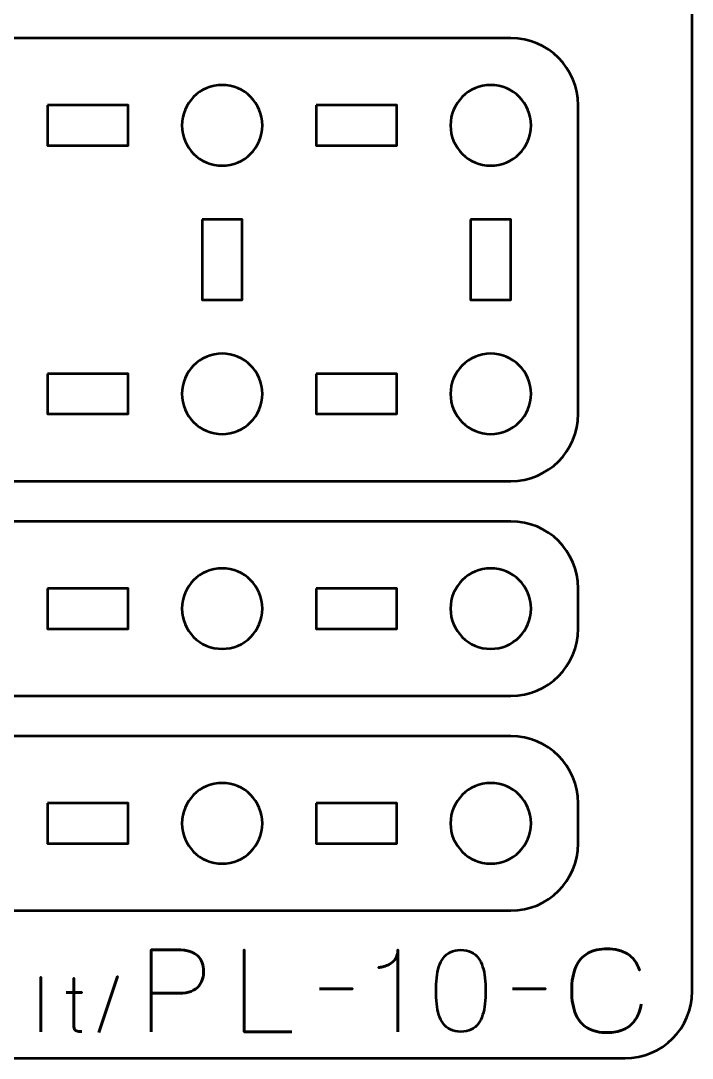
# Model space of a CAD drawing. Header units: centimetres. Extents: x -21 to 0, y -29.7 to 0.
# Drawn here: x -5 to 0, y -29.7 to -21.97 of the extents above; entities that cross this region are included whole.
import ezdxf

# ---------------------------------------------------------------- set-up
doc = ezdxf.new("R2010")
doc.units = ezdxf.units.CM
doc.header["$MEASUREMENT"] = 0
doc.layers.add('Layer 1', color=7, linetype='Continuous')

msp = doc.modelspace()

# ---------------------------------------------------------------- linework, layer by layer
at = {"layer": 'Layer 1', "color": 22, "lineweight": 53}
msp.add_open_spline([(-21.00003, -29.19996), (-21.00003, -29.19996), (-21.00003, -0.49992), (-21.00003, -0.49992), (-21.00003, -0.49992), (-21.00003, -0.22295), (-20.77694, 0.00004), (-20.49994, 0.00004), (-20.49994, 0.00004), (-20.49994, 0.00004), (-0.50008, 0.00004), (-0.50008, 0.00004), (-0.50008, 0.00004), (-0.22294, 0.00004), (0.00002, -0.22295), (0.00002, -0.49992), (0.00002, -0.49992), (0.00002, -0.49992), (0.00002, -29.19996), (0.00002, -29.19996), (0.00002, -29.19996), (0.00002, -29.47696), (-0.22294, -29.70005), (-0.50008, -29.70005), (-0.50008, -29.70005), (-0.50008, -29.70005), (-20.49994, -29.70005), (-20.49994, -29.70005), (-20.49994, -29.70005), (-20.77694, -29.70005), (-21.00003, -29.47696), (-21.00003, -29.19996)], degree=3, knots=[0, 0, 0, 0, 0.125, 0.125, 0.125, 0.125, 0.25, 0.25, 0.25, 0.25, 0.375, 0.375, 0.375, 0.375, 0.5, 0.5, 0.5, 0.5, 0.625, 0.625, 0.625, 0.625, 0.75, 0.75, 0.75, 0.75, 0.875, 0.875, 0.875, 0.875, 1, 1, 1, 1], dxfattribs=at)
at = {"layer": 'Layer 1', "color": 2, "lineweight": 53}
for points in [[(-19.64994, -22.10001), (-19.64994, -22.10001), (-1.35007, -22.10001), (-1.35007, -22.10001), (-1.35007, -22.10001), (-1.07307, -22.10001), (-0.84997, -22.32311), (-0.84997, -22.60011), (-0.84997, -22.60011), (-0.84997, -22.60011), (-0.84997, -24.90003), (-0.84997, -24.90003), (-0.84997, -24.90003), (-0.84997, -25.17704), (-1.07307, -25.39999), (-1.35007, -25.39999), (-1.35007, -25.39999), (-1.35007, -25.39999), (-19.64994, -25.39999), (-19.64994, -25.39999), (-19.64994, -25.39999), (-19.92694, -25.39999), (-20.15003, -25.17704), (-20.15003, -24.90003), (-20.15003, -24.90003), (-20.15003, -24.90003), (-20.15003, -22.60011), (-20.15003, -22.60011), (-20.15003, -22.60011), (-20.15003, -22.32311), (-19.92694, -22.10001), (-19.64994, -22.10001)], [(-19.64997, -25.70008), (-19.64997, -25.70008), (-1.35004, -25.70008), (-1.35004, -25.70008), (-1.35004, -25.70008), (-1.07304, -25.70008), (-0.84994, -25.92317), (-0.84994, -26.20017), (-0.84994, -26.20017), (-0.84994, -26.20017), (-0.84994, -26.50018), (-0.84994, -26.50018), (-0.84994, -26.50018), (-0.84994, -26.77714), (-1.07304, -27.0001), (-1.35004, -27.0001), (-1.35004, -27.0001), (-1.35004, -27.0001), (-19.64997, -27.0001), (-19.64997, -27.0001), (-19.64997, -27.0001), (-19.92697, -27.0001), (-20.15006, -26.77714), (-20.15006, -26.50018), (-20.15006, -26.50018), (-20.15006, -26.50018), (-20.15006, -26.20017), (-20.15006, -26.20017), (-20.15006, -26.20017), (-20.15006, -25.92317), (-19.92697, -25.70008), (-19.64997, -25.70008)], [(-19.64997, -27.30008), (-19.64997, -27.30008), (-1.35004, -27.30008), (-1.35004, -27.30008), (-1.35004, -27.30008), (-1.07304, -27.30008), (-0.84994, -27.52317), (-0.84994, -27.80017), (-0.84994, -27.80017), (-0.84994, -27.80017), (-0.84994, -28.10018), (-0.84994, -28.10018), (-0.84994, -28.10018), (-0.84994, -28.37714), (-1.07304, -28.6001), (-1.35004, -28.6001), (-1.35004, -28.6001), (-1.35004, -28.6001), (-19.64997, -28.6001), (-19.64997, -28.6001), (-19.64997, -28.6001), (-19.92697, -28.6001), (-20.15006, -28.37714), (-20.15006, -28.10018), (-20.15006, -28.10018), (-20.15006, -28.10018), (-20.15006, -27.80017), (-20.15006, -27.80017), (-20.15006, -27.80017), (-20.15006, -27.52317), (-19.92697, -27.30008), (-19.64997, -27.30008)]]:
    msp.add_open_spline(points, degree=3, knots=[0, 0, 0, 0, 0.125, 0.125, 0.125, 0.125, 0.25, 0.25, 0.25, 0.25, 0.375, 0.375, 0.375, 0.375, 0.5, 0.5, 0.5, 0.5, 0.625, 0.625, 0.625, 0.625, 0.75, 0.75, 0.75, 0.75, 0.875, 0.875, 0.875, 0.875, 1, 1, 1, 1], dxfattribs=at)
at = {"layer": 'Layer 1', "lineweight": 53}
for points in [[(-3.20006, -22.75004), (-3.20006, -22.91581), (-3.3343, -23.05004), (-3.50007, -23.05004), (-3.50007, -23.05004), (-3.66573, -23.05004), (-3.80007, -22.91581), (-3.80007, -22.75004), (-3.80007, -22.75004), (-3.80007, -22.58438), (-3.66573, -22.45004), (-3.50007, -22.45004), (-3.50007, -22.45004), (-3.3343, -22.45004), (-3.20006, -22.58438), (-3.20006, -22.75004)], [(-1.2, -22.75004), (-1.2, -22.91581), (-1.33437, -23.05004), (-1.5, -23.05004), (-1.5, -23.05004), (-1.66577, -23.05004), (-1.8, -22.91581), (-1.8, -22.75004), (-1.8, -22.75004), (-1.8, -22.58438), (-1.66577, -22.45004), (-1.5, -22.45004), (-1.5, -22.45004), (-1.33437, -22.45004), (-1.2, -22.58438), (-1.2, -22.75004)], [(-4.79998, -22.60011), (-4.79998, -22.60011), (-4.19998, -22.60011), (-4.19998, -22.60011), (-4.19998, -22.60011), (-4.19998, -22.60011), (-4.19998, -22.90011), (-4.19998, -22.90011), (-4.19998, -22.90011), (-4.19998, -22.90011), (-4.79998, -22.90011), (-4.79998, -22.90011), (-4.79998, -22.90011), (-4.79998, -22.90011), (-4.79998, -22.60011), (-4.79998, -22.60011)], [(-2.80005, -22.60011), (-2.80005, -22.60011), (-2.20004, -22.60011), (-2.20004, -22.60011), (-2.20004, -22.60011), (-2.20004, -22.60011), (-2.20004, -22.90011), (-2.20004, -22.90011), (-2.20004, -22.90011), (-2.20004, -22.90011), (-2.80005, -22.90011), (-2.80005, -22.90011), (-2.80005, -22.90011), (-2.80005, -22.90011), (-2.80005, -22.60011), (-2.80005, -22.60011)], [(-3.65, -23.45006), (-3.65, -23.45006), (-3.34999, -23.45006), (-3.34999, -23.45006), (-3.34999, -23.45006), (-3.34999, -23.45006), (-3.34999, -24.05005), (-3.34999, -24.05005), (-3.34999, -24.05005), (-3.34999, -24.05005), (-3.65, -24.05005), (-3.65, -24.05005), (-3.65, -24.05005), (-3.65, -24.05005), (-3.65, -23.45006), (-3.65, -23.45006)], [(-1.65007, -23.45006), (-1.65007, -23.45006), (-1.35007, -23.45006), (-1.35007, -23.45006), (-1.35007, -23.45006), (-1.35007, -23.45006), (-1.35007, -24.05005), (-1.35007, -24.05005), (-1.35007, -24.05005), (-1.35007, -24.05005), (-1.65007, -24.05005), (-1.65007, -24.05005), (-1.65007, -24.05005), (-1.65007, -24.05005), (-1.65007, -23.45006), (-1.65007, -23.45006)], [(-3.20006, -24.7501), (-3.20006, -24.91573), (-3.3343, -25.05011), (-3.50007, -25.05011), (-3.50007, -25.05011), (-3.66573, -25.05011), (-3.80007, -24.91573), (-3.80007, -24.7501), (-3.80007, -24.7501), (-3.80007, -24.58433), (-3.66573, -24.4501), (-3.50007, -24.4501), (-3.50007, -24.4501), (-3.3343, -24.4501), (-3.20006, -24.58433), (-3.20006, -24.7501)], [(-1.2, -24.7501), (-1.2, -24.91573), (-1.33437, -25.05011), (-1.5, -25.05011), (-1.5, -25.05011), (-1.66577, -25.05011), (-1.8, -24.91573), (-1.8, -24.7501), (-1.8, -24.7501), (-1.8, -24.58433), (-1.66577, -24.4501), (-1.5, -24.4501), (-1.5, -24.4501), (-1.33437, -24.4501), (-1.2, -24.58433), (-1.2, -24.7501)], [(-4.79998, -24.60003), (-4.79998, -24.60003), (-4.19998, -24.60003), (-4.19998, -24.60003), (-4.19998, -24.60003), (-4.19998, -24.60003), (-4.19998, -24.90003), (-4.19998, -24.90003), (-4.19998, -24.90003), (-4.19998, -24.90003), (-4.79998, -24.90003), (-4.79998, -24.90003), (-4.79998, -24.90003), (-4.79998, -24.90003), (-4.79998, -24.60003), (-4.79998, -24.60003)], [(-2.80005, -24.60003), (-2.80005, -24.60003), (-2.20004, -24.60003), (-2.20004, -24.60003), (-2.20004, -24.60003), (-2.20004, -24.60003), (-2.20004, -24.90003), (-2.20004, -24.90003), (-2.20004, -24.90003), (-2.20004, -24.90003), (-2.80005, -24.90003), (-2.80005, -24.90003), (-2.80005, -24.90003), (-2.80005, -24.90003), (-2.80005, -24.60003), (-2.80005, -24.60003)], [(-3.20004, -26.3501), (-3.20004, -26.51588), (-3.33428, -26.65011), (-3.50005, -26.65011), (-3.50005, -26.65011), (-3.66571, -26.65011), (-3.80005, -26.51588), (-3.80005, -26.3501), (-3.80005, -26.3501), (-3.80005, -26.18444), (-3.66571, -26.0501), (-3.50005, -26.0501), (-3.50005, -26.0501), (-3.33428, -26.0501), (-3.20004, -26.18444), (-3.20004, -26.3501)], [(-1.19997, -26.3501), (-1.19997, -26.51588), (-1.33434, -26.65011), (-1.49997, -26.65011), (-1.49997, -26.65011), (-1.66574, -26.65011), (-1.79997, -26.51588), (-1.79997, -26.3501), (-1.79997, -26.3501), (-1.79997, -26.18444), (-1.66574, -26.0501), (-1.49997, -26.0501), (-1.49997, -26.0501), (-1.33434, -26.0501), (-1.19997, -26.18444), (-1.19997, -26.3501)], [(-4.79996, -26.20017), (-4.79996, -26.20017), (-4.19996, -26.20017), (-4.19996, -26.20017), (-4.19996, -26.20017), (-4.19996, -26.20017), (-4.19996, -26.50018), (-4.19996, -26.50018), (-4.19996, -26.50018), (-4.19996, -26.50018), (-4.79996, -26.50018), (-4.79996, -26.50018), (-4.79996, -26.50018), (-4.79996, -26.50018), (-4.79996, -26.20017), (-4.79996, -26.20017)], [(-2.80003, -26.20017), (-2.80003, -26.20017), (-2.20002, -26.20017), (-2.20002, -26.20017), (-2.20002, -26.20017), (-2.20002, -26.20017), (-2.20002, -26.50018), (-2.20002, -26.50018), (-2.20002, -26.50018), (-2.20002, -26.50018), (-2.80003, -26.50018), (-2.80003, -26.50018), (-2.80003, -26.50018), (-2.80003, -26.50018), (-2.80003, -26.20017), (-2.80003, -26.20017)], [(-3.20004, -27.9501), (-3.20004, -28.11588), (-3.33428, -28.25011), (-3.50005, -28.25011), (-3.50005, -28.25011), (-3.66571, -28.25011), (-3.80005, -28.11588), (-3.80005, -27.9501), (-3.80005, -27.9501), (-3.80005, -27.78444), (-3.66571, -27.6501), (-3.50005, -27.6501), (-3.50005, -27.6501), (-3.33428, -27.6501), (-3.20004, -27.78444), (-3.20004, -27.9501)], [(-1.19997, -27.9501), (-1.19997, -28.11588), (-1.33434, -28.25011), (-1.49997, -28.25011), (-1.49997, -28.25011), (-1.66574, -28.25011), (-1.79997, -28.11588), (-1.79997, -27.9501), (-1.79997, -27.9501), (-1.79997, -27.78444), (-1.66574, -27.6501), (-1.49997, -27.6501), (-1.49997, -27.6501), (-1.33434, -27.6501), (-1.19997, -27.78444), (-1.19997, -27.9501)], [(-4.79996, -27.80017), (-4.79996, -27.80017), (-4.19996, -27.80017), (-4.19996, -27.80017), (-4.19996, -27.80017), (-4.19996, -27.80017), (-4.19996, -28.10018), (-4.19996, -28.10018), (-4.19996, -28.10018), (-4.19996, -28.10018), (-4.79996, -28.10018), (-4.79996, -28.10018), (-4.79996, -28.10018), (-4.79996, -28.10018), (-4.79996, -27.80017), (-4.79996, -27.80017)], [(-2.80003, -27.80017), (-2.80003, -27.80017), (-2.20002, -27.80017), (-2.20002, -27.80017), (-2.20002, -27.80017), (-2.20002, -27.80017), (-2.20002, -28.10018), (-2.20002, -28.10018), (-2.20002, -28.10018), (-2.20002, -28.10018), (-2.80003, -28.10018), (-2.80003, -28.10018), (-2.80003, -28.10018), (-2.80003, -28.10018), (-2.80003, -27.80017), (-2.80003, -27.80017)]]:
    msp.add_open_spline(points, degree=3, knots=[0, 0, 0, 0, 0.25, 0.25, 0.25, 0.25, 0.5, 0.5, 0.5, 0.5, 0.75, 0.75, 0.75, 0.75, 1, 1, 1, 1], dxfattribs=at)
at = {"layer": 'Layer 1', "color": 30, "lineweight": 53}
for points, knots in [([(-4.02934, -29.50247), (-4.02934, -29.50247), (-4.02934, -28.89202), (-4.02934, -28.89202), (-4.02934, -28.89202), (-4.02934, -28.89202), (-3.83461, -28.89202), (-3.83461, -28.89202), (-3.83461, -28.89202), (-3.79566, -28.89216), (-3.76363, -28.89654), (-3.73837, -28.905), (-3.73837, -28.905), (-3.71325, -28.91333), (-3.69349, -28.9249), (-3.67924, -28.93958), (-3.67924, -28.93958), (-3.66499, -28.95411), (-3.65483, -28.97076), (-3.64862, -28.98953), (-3.64862, -28.98953), (-3.64255, -29.0083), (-3.63902, -29.02791), (-3.63818, -29.04865), (-3.63818, -29.04865), (-3.63719, -29.0694), (-3.63959, -29.08972), (-3.64523, -29.10947), (-3.64523, -29.10947), (-3.65102, -29.12923), (-3.66076, -29.14715), (-3.67473, -29.16324), (-3.67473, -29.16324), (-3.68855, -29.17932), (-3.70732, -29.19217), (-3.73089, -29.20162), (-3.73089, -29.20162), (-3.75445, -29.21122), (-3.78366, -29.21601), (-3.81852, -29.2163), (-3.81852, -29.2163), (-3.81852, -29.2163), (-4.02934, -29.2163), (-4.02934, -29.2163), (-4.02934, -29.2163), (-4.02934, -29.2163), (-3.81852, -29.2163), (-3.81852, -29.2163), (-3.81852, -29.2163), (-3.78437, -29.21601), (-3.75544, -29.21122), (-3.73202, -29.20162), (-3.73202, -29.20162), (-3.70845, -29.19217), (-3.68968, -29.17932), (-3.67557, -29.16324), (-3.67557, -29.16324), (-3.6616, -29.14715), (-3.65158, -29.12923), (-3.64566, -29.10947), (-3.64566, -29.10947), (-3.63973, -29.08972), (-3.63719, -29.0694), (-3.63818, -29.04865), (-3.63818, -29.04865), (-3.63902, -29.02791), (-3.64255, -29.0083), (-3.6489, -28.98953), (-3.6489, -28.98953), (-3.65511, -28.97076), (-3.66555, -28.95411), (-3.67981, -28.93958), (-3.67981, -28.93958), (-3.6942, -28.9249), (-3.71395, -28.91333), (-3.73907, -28.905), (-3.73907, -28.905), (-3.76433, -28.89654), (-3.79608, -28.89216), (-3.83461, -28.89202), (-3.83461, -28.89202), (-3.83461, -28.89202), (-4.02934, -28.89202), (-4.02934, -28.89202), (-4.02934, -28.89202), (-4.02934, -28.89202), (-4.02934, -29.50247), (-4.02934, -29.50247)], [0, 0, 0, 0, 0.0454545, 0.0454545, 0.0454545, 0.0454545, 0.0909091, 0.0909091, 0.0909091, 0.0909091, 0.1363636, 0.1363636, 0.1363636, 0.1363636, 0.1818182, 0.1818182, 0.1818182, 0.1818182, 0.2272727, 0.2272727, 0.2272727, 0.2272727, 0.2727273, 0.2727273, 0.2727273, 0.2727273, 0.3181818, 0.3181818, 0.3181818, 0.3181818, 0.3636364, 0.3636364, 0.3636364, 0.3636364, 0.4090909, 0.4090909, 0.4090909, 0.4090909, 0.4545455, 0.4545455, 0.4545455, 0.4545455, 0.5, 0.5, 0.5, 0.5, 0.5454545, 0.5454545, 0.5454545, 0.5454545, 0.5909091, 0.5909091, 0.5909091, 0.5909091, 0.6363636, 0.6363636, 0.6363636, 0.6363636, 0.6818182, 0.6818182, 0.6818182, 0.6818182, 0.7272727, 0.7272727, 0.7272727, 0.7272727, 0.7727273, 0.7727273, 0.7727273, 0.7727273, 0.8181818, 0.8181818, 0.8181818, 0.8181818, 0.8636364, 0.8636364, 0.8636364, 0.8636364, 0.9090909, 0.9090909, 0.9090909, 0.9090909, 0.9545455, 0.9545455, 0.9545455, 0.9545455, 1, 1, 1, 1]), ([(-2.98031, -29.50247), (-2.98031, -29.50247), (-3.33676, -29.50247), (-3.33676, -29.50247), (-3.33676, -29.50247), (-3.33676, -29.50247), (-3.33676, -28.89202), (-3.33676, -28.89202), (-3.33676, -28.89202), (-3.33676, -28.89202), (-3.33676, -29.50247), (-3.33676, -29.50247), (-3.33676, -29.50247), (-3.33676, -29.50247), (-2.98031, -29.50247), (-2.98031, -29.50247)], [0, 0, 0, 0, 0.25, 0.25, 0.25, 0.25, 0.5, 0.5, 0.5, 0.5, 0.75, 0.75, 0.75, 0.75, 1, 1, 1, 1]), ([(-2.19206, -29.50247), (-2.19206, -29.50247), (-2.19206, -28.89202), (-2.19206, -28.89202), (-2.19206, -28.89202), (-2.1922, -28.91276), (-2.19587, -28.93054), (-2.20292, -28.94536), (-2.20292, -28.94536), (-2.20984, -28.96032), (-2.21901, -28.9726), (-2.2303, -28.98247), (-2.2303, -28.98247), (-2.24159, -28.99235), (-2.25372, -29.00025), (-2.2667, -29.00618), (-2.2667, -29.00618), (-2.27969, -29.01197), (-2.29225, -29.01634), (-2.30438, -29.01902), (-2.30438, -29.01902), (-2.31666, -29.02184), (-2.3271, -29.02354), (-2.33599, -29.0241), (-2.33599, -29.0241), (-2.3271, -29.02354), (-2.31666, -29.02184), (-2.30438, -29.01902), (-2.30438, -29.01902), (-2.29225, -29.01634), (-2.27969, -29.01197), (-2.2667, -29.00618), (-2.2667, -29.00618), (-2.25372, -29.00025), (-2.24159, -28.99235), (-2.2303, -28.98247), (-2.2303, -28.98247), (-2.21901, -28.9726), (-2.20984, -28.96032), (-2.20292, -28.94536), (-2.20292, -28.94536), (-2.19587, -28.93054), (-2.1922, -28.91276), (-2.19206, -28.89202), (-2.19206, -28.89202), (-2.19206, -28.89202), (-2.19206, -29.50247), (-2.19206, -29.50247)], [0, 0, 0, 0, 0.0833333, 0.0833333, 0.0833333, 0.0833333, 0.1666667, 0.1666667, 0.1666667, 0.1666667, 0.25, 0.25, 0.25, 0.25, 0.3333333, 0.3333333, 0.3333333, 0.3333333, 0.4166667, 0.4166667, 0.4166667, 0.4166667, 0.5, 0.5, 0.5, 0.5, 0.5833333, 0.5833333, 0.5833333, 0.5833333, 0.6666667, 0.6666667, 0.6666667, 0.6666667, 0.75, 0.75, 0.75, 0.75, 0.8333333, 0.8333333, 0.8333333, 0.8333333, 0.9166667, 0.9166667, 0.9166667, 0.9166667, 1, 1, 1, 1]), ([(-1.723, -29.50247), (-1.69336, -29.50233), (-1.66782, -29.49711), (-1.64651, -29.48695), (-1.64651, -29.48695), (-1.62535, -29.47679), (-1.60771, -29.46225), (-1.5936, -29.44377), (-1.5936, -29.44377), (-1.57963, -29.42514), (-1.56862, -29.40313), (-1.56043, -29.37773), (-1.56043, -29.37773), (-1.55239, -29.35233), (-1.54661, -29.32453), (-1.54336, -29.29405), (-1.54336, -29.29405), (-1.53997, -29.26357), (-1.53828, -29.23154), (-1.53842, -29.19767), (-1.53842, -29.19767), (-1.53828, -29.16394), (-1.53997, -29.13191), (-1.54336, -29.10157), (-1.54336, -29.10157), (-1.54661, -29.07123), (-1.55239, -29.04329), (-1.56043, -29.01789), (-1.56043, -29.01789), (-1.56862, -28.99263), (-1.57963, -28.97062), (-1.5936, -28.95185), (-1.5936, -28.95185), (-1.60771, -28.93323), (-1.62535, -28.91869), (-1.64651, -28.90853), (-1.64651, -28.90853), (-1.66782, -28.89823), (-1.69336, -28.89301), (-1.723, -28.89287), (-1.723, -28.89287), (-1.75263, -28.89301), (-1.77817, -28.89823), (-1.79948, -28.90853), (-1.79948, -28.90853), (-1.82064, -28.91869), (-1.83828, -28.93323), (-1.85239, -28.95185), (-1.85239, -28.95185), (-1.86637, -28.97062), (-1.87737, -28.99263), (-1.88556, -29.01789), (-1.88556, -29.01789), (-1.8936, -29.04329), (-1.89939, -29.07123), (-1.90263, -29.10157), (-1.90263, -29.10157), (-1.90602, -29.13191), (-1.90771, -29.16394), (-1.90757, -29.19767), (-1.90757, -29.19767), (-1.90771, -29.23154), (-1.90602, -29.26357), (-1.90263, -29.29405), (-1.90263, -29.29405), (-1.89939, -29.32453), (-1.8936, -29.35233), (-1.88556, -29.37773), (-1.88556, -29.37773), (-1.87737, -29.40313), (-1.86637, -29.42514), (-1.85239, -29.44377), (-1.85239, -29.44377), (-1.83828, -29.46225), (-1.82064, -29.47679), (-1.79948, -29.48695), (-1.79948, -29.48695), (-1.77817, -29.49711), (-1.75263, -29.50233), (-1.723, -29.50247)], [0, 0, 0, 0, 0.05, 0.05, 0.05, 0.05, 0.1, 0.1, 0.1, 0.1, 0.15, 0.15, 0.15, 0.15, 0.2, 0.2, 0.2, 0.2, 0.25, 0.25, 0.25, 0.25, 0.3, 0.3, 0.3, 0.3, 0.35, 0.35, 0.35, 0.35, 0.4, 0.4, 0.4, 0.4, 0.45, 0.45, 0.45, 0.45, 0.5, 0.5, 0.5, 0.5, 0.55, 0.55, 0.55, 0.55, 0.6, 0.6, 0.6, 0.6, 0.65, 0.65, 0.65, 0.65, 0.7, 0.7, 0.7, 0.7, 0.75, 0.75, 0.75, 0.75, 0.8, 0.8, 0.8, 0.8, 0.85, 0.85, 0.85, 0.85, 0.9, 0.9, 0.9, 0.9, 0.95, 0.95, 0.95, 0.95, 1, 1, 1, 1]), ([(-1.723, -29.50247), (-1.69336, -29.50233), (-1.66782, -29.49711), (-1.64651, -29.48695), (-1.64651, -29.48695), (-1.62535, -29.47679), (-1.60771, -29.46225), (-1.5936, -29.44377), (-1.5936, -29.44377), (-1.57963, -29.42514), (-1.56862, -29.40313), (-1.56043, -29.37773), (-1.56043, -29.37773), (-1.55239, -29.35233), (-1.54661, -29.32453), (-1.54336, -29.29405), (-1.54336, -29.29405), (-1.53997, -29.26357), (-1.53828, -29.23154), (-1.53842, -29.19767), (-1.53842, -29.19767), (-1.53828, -29.16394), (-1.53997, -29.13191), (-1.54336, -29.10157), (-1.54336, -29.10157), (-1.54661, -29.07123), (-1.55239, -29.04329), (-1.56043, -29.01789), (-1.56043, -29.01789), (-1.56862, -28.99263), (-1.57963, -28.97062), (-1.5936, -28.95185), (-1.5936, -28.95185), (-1.60771, -28.93323), (-1.62535, -28.91869), (-1.64651, -28.90853), (-1.64651, -28.90853), (-1.66782, -28.89823), (-1.69336, -28.89301), (-1.723, -28.89287), (-1.723, -28.89287), (-1.75263, -28.89301), (-1.77817, -28.89823), (-1.79948, -28.90853), (-1.79948, -28.90853), (-1.82064, -28.91869), (-1.83828, -28.93323), (-1.85239, -28.95185), (-1.85239, -28.95185), (-1.86637, -28.97062), (-1.87737, -28.99263), (-1.88556, -29.01789), (-1.88556, -29.01789), (-1.8936, -29.04329), (-1.89939, -29.07123), (-1.90263, -29.10157), (-1.90263, -29.10157), (-1.90602, -29.13191), (-1.90771, -29.16394), (-1.90757, -29.19767), (-1.90757, -29.19767), (-1.90771, -29.23154), (-1.90602, -29.26357), (-1.90263, -29.29405), (-1.90263, -29.29405), (-1.89939, -29.32453), (-1.8936, -29.35233), (-1.88556, -29.37773), (-1.88556, -29.37773), (-1.87737, -29.40313), (-1.86637, -29.42514), (-1.85239, -29.44377), (-1.85239, -29.44377), (-1.83828, -29.46225), (-1.82064, -29.47679), (-1.79948, -29.48695), (-1.79948, -29.48695), (-1.77817, -29.49711), (-1.75263, -29.50233), (-1.723, -29.50247)], [0, 0, 0, 0, 0.05, 0.05, 0.05, 0.05, 0.1, 0.1, 0.1, 0.1, 0.15, 0.15, 0.15, 0.15, 0.2, 0.2, 0.2, 0.2, 0.25, 0.25, 0.25, 0.25, 0.3, 0.3, 0.3, 0.3, 0.35, 0.35, 0.35, 0.35, 0.4, 0.4, 0.4, 0.4, 0.45, 0.45, 0.45, 0.45, 0.5, 0.5, 0.5, 0.5, 0.55, 0.55, 0.55, 0.55, 0.6, 0.6, 0.6, 0.6, 0.65, 0.65, 0.65, 0.65, 0.7, 0.7, 0.7, 0.7, 0.75, 0.75, 0.75, 0.75, 0.8, 0.8, 0.8, 0.8, 0.85, 0.85, 0.85, 0.85, 0.9, 0.9, 0.9, 0.9, 0.95, 0.95, 0.95, 0.95, 1, 1, 1, 1]), ([(-0.37933, -29.29758), (-0.38836, -29.34598), (-0.40416, -29.38591), (-0.42632, -29.41724), (-0.42632, -29.41724), (-0.44861, -29.44842), (-0.47712, -29.47157), (-0.51183, -29.48667), (-0.51183, -29.48667), (-0.5464, -29.50176), (-0.58704, -29.50938), (-0.63333, -29.50924), (-0.63333, -29.50924), (-0.68963, -29.50938), (-0.73747, -29.49852), (-0.7767, -29.47636), (-0.7767, -29.47636), (-0.81593, -29.45435), (-0.84584, -29.42034), (-0.86645, -29.3742), (-0.86645, -29.3742), (-0.88705, -29.32806), (-0.89735, -29.26893), (-0.89749, -29.19682), (-0.89749, -29.19682), (-0.89735, -29.125), (-0.88705, -29.06601), (-0.86645, -29.01987), (-0.86645, -29.01987), (-0.84584, -28.97372), (-0.81593, -28.93958), (-0.7767, -28.91742), (-0.7767, -28.91742), (-0.73747, -28.89527), (-0.68963, -28.88426), (-0.63333, -28.8844), (-0.63333, -28.8844), (-0.57307, -28.88426), (-0.52256, -28.8971), (-0.48192, -28.92292), (-0.48192, -28.92292), (-0.44142, -28.94875), (-0.41164, -28.98868), (-0.39287, -29.04273), (-0.39287, -29.04273), (-0.41164, -28.98868), (-0.44142, -28.94875), (-0.48192, -28.92292), (-0.48192, -28.92292), (-0.52256, -28.8971), (-0.57307, -28.88426), (-0.63333, -28.8844), (-0.63333, -28.8844), (-0.68963, -28.88426), (-0.73747, -28.89527), (-0.7767, -28.91742), (-0.7767, -28.91742), (-0.81593, -28.93958), (-0.84584, -28.97372), (-0.86645, -29.01987), (-0.86645, -29.01987), (-0.88705, -29.06601), (-0.89735, -29.125), (-0.89749, -29.19682), (-0.89749, -29.19682), (-0.89735, -29.26893), (-0.88705, -29.32806), (-0.86645, -29.3742), (-0.86645, -29.3742), (-0.84584, -29.42034), (-0.81593, -29.45435), (-0.7767, -29.47636), (-0.7767, -29.47636), (-0.73747, -29.49852), (-0.68963, -29.50938), (-0.63333, -29.50924), (-0.63333, -29.50924), (-0.58704, -29.50938), (-0.5464, -29.50176), (-0.51183, -29.48667), (-0.51183, -29.48667), (-0.47712, -29.47157), (-0.44861, -29.44842), (-0.42632, -29.41724), (-0.42632, -29.41724), (-0.40416, -29.38591), (-0.38836, -29.34598), (-0.37933, -29.29758)], [0, 0, 0, 0, 0.0454545, 0.0454545, 0.0454545, 0.0454545, 0.0909091, 0.0909091, 0.0909091, 0.0909091, 0.1363636, 0.1363636, 0.1363636, 0.1363636, 0.1818182, 0.1818182, 0.1818182, 0.1818182, 0.2272727, 0.2272727, 0.2272727, 0.2272727, 0.2727273, 0.2727273, 0.2727273, 0.2727273, 0.3181818, 0.3181818, 0.3181818, 0.3181818, 0.3636364, 0.3636364, 0.3636364, 0.3636364, 0.4090909, 0.4090909, 0.4090909, 0.4090909, 0.4545455, 0.4545455, 0.4545455, 0.4545455, 0.5, 0.5, 0.5, 0.5, 0.5454545, 0.5454545, 0.5454545, 0.5454545, 0.5909091, 0.5909091, 0.5909091, 0.5909091, 0.6363636, 0.6363636, 0.6363636, 0.6363636, 0.6818182, 0.6818182, 0.6818182, 0.6818182, 0.7272727, 0.7272727, 0.7272727, 0.7272727, 0.7727273, 0.7727273, 0.7727273, 0.7727273, 0.8181818, 0.8181818, 0.8181818, 0.8181818, 0.8636364, 0.8636364, 0.8636364, 0.8636364, 0.9090909, 0.9090909, 0.9090909, 0.9090909, 0.9545455, 0.9545455, 0.9545455, 0.9545455, 1, 1, 1, 1]), ([(-4.85061, -29.50247), (-4.85061, -29.50247), (-4.85061, -29.09551), (-4.85061, -29.09551), (-4.85061, -29.09551), (-4.85061, -29.09551), (-4.85061, -29.50247), (-4.85061, -29.50247)], [0, 0, 0, 0, 0.5, 0.5, 0.5, 0.5, 1, 1, 1, 1]), ([(-4.54581, -29.49965), (-4.55277, -29.50021), (-4.55973, -29.5004), (-4.56651, -29.50021), (-4.56651, -29.50021), (-4.57328, -29.50002), (-4.5794, -29.49899), (-4.58495, -29.49692), (-4.58495, -29.49692), (-4.5905, -29.49494), (-4.59492, -29.49137), (-4.5983, -29.48629), (-4.5983, -29.48629), (-4.6016, -29.48121), (-4.60329, -29.47397), (-4.60338, -29.46465), (-4.60338, -29.46465), (-4.60338, -29.46023), (-4.60338, -29.45271), (-4.60338, -29.44217), (-4.60338, -29.44217), (-4.60338, -29.43154), (-4.60338, -29.41874), (-4.60338, -29.4036), (-4.60338, -29.4036), (-4.60338, -29.38845), (-4.60338, -29.3719), (-4.60338, -29.35393), (-4.60338, -29.35393), (-4.60338, -29.33596), (-4.60338, -29.31743), (-4.60338, -29.29824), (-4.60338, -29.29824), (-4.60338, -29.27905), (-4.60338, -29.26014), (-4.60338, -29.24142), (-4.60338, -29.24142), (-4.60338, -29.2227), (-4.60338, -29.2051), (-4.60338, -29.18855), (-4.60338, -29.18855), (-4.60338, -29.17199), (-4.60338, -29.15731), (-4.60338, -29.14462), (-4.60338, -29.14462), (-4.60338, -29.13182), (-4.60338, -29.12185), (-4.60338, -29.11451), (-4.60338, -29.11451), (-4.60338, -29.10727), (-4.60338, -29.1035), (-4.60338, -29.10341), (-4.60338, -29.10341), (-4.60338, -29.1035), (-4.60338, -29.10727), (-4.60338, -29.11451), (-4.60338, -29.11451), (-4.60338, -29.12185), (-4.60338, -29.13182), (-4.60338, -29.14462), (-4.60338, -29.14462), (-4.60338, -29.15731), (-4.60338, -29.17199), (-4.60338, -29.18855), (-4.60338, -29.18855), (-4.60338, -29.2051), (-4.60338, -29.2227), (-4.60338, -29.24142), (-4.60338, -29.24142), (-4.60338, -29.26014), (-4.60338, -29.27905), (-4.60338, -29.29824), (-4.60338, -29.29824), (-4.60338, -29.31743), (-4.60338, -29.33596), (-4.60338, -29.35393), (-4.60338, -29.35393), (-4.60338, -29.3719), (-4.60338, -29.38845), (-4.60338, -29.4036), (-4.60338, -29.4036), (-4.60338, -29.41874), (-4.60338, -29.43154), (-4.60338, -29.44217), (-4.60338, -29.44217), (-4.60338, -29.45271), (-4.60338, -29.46023), (-4.60338, -29.46465), (-4.60338, -29.46465), (-4.60329, -29.47397), (-4.6016, -29.48121), (-4.5983, -29.48629), (-4.5983, -29.48629), (-4.59492, -29.49137), (-4.5905, -29.49494), (-4.58495, -29.49692), (-4.58495, -29.49692), (-4.5794, -29.49899), (-4.57328, -29.50002), (-4.56651, -29.50021), (-4.56651, -29.50021), (-4.55973, -29.5004), (-4.55277, -29.50021), (-4.54581, -29.49965)], [0, 0, 0, 0, 0.0384615, 0.0384615, 0.0384615, 0.0384615, 0.0769231, 0.0769231, 0.0769231, 0.0769231, 0.1153846, 0.1153846, 0.1153846, 0.1153846, 0.1538462, 0.1538462, 0.1538462, 0.1538462, 0.1923077, 0.1923077, 0.1923077, 0.1923077, 0.2307692, 0.2307692, 0.2307692, 0.2307692, 0.2692308, 0.2692308, 0.2692308, 0.2692308, 0.3076923, 0.3076923, 0.3076923, 0.3076923, 0.3461538, 0.3461538, 0.3461538, 0.3461538, 0.3846154, 0.3846154, 0.3846154, 0.3846154, 0.4230769, 0.4230769, 0.4230769, 0.4230769, 0.4615385, 0.4615385, 0.4615385, 0.4615385, 0.5, 0.5, 0.5, 0.5, 0.5384615, 0.5384615, 0.5384615, 0.5384615, 0.5769231, 0.5769231, 0.5769231, 0.5769231, 0.6153846, 0.6153846, 0.6153846, 0.6153846, 0.6538462, 0.6538462, 0.6538462, 0.6538462, 0.6923077, 0.6923077, 0.6923077, 0.6923077, 0.7307692, 0.7307692, 0.7307692, 0.7307692, 0.7692308, 0.7692308, 0.7692308, 0.7692308, 0.8076923, 0.8076923, 0.8076923, 0.8076923, 0.8461538, 0.8461538, 0.8461538, 0.8461538, 0.8846154, 0.8846154, 0.8846154, 0.8846154, 0.9230769, 0.9230769, 0.9230769, 0.9230769, 0.9615385, 0.9615385, 0.9615385, 0.9615385, 1, 1, 1, 1]), ([(-4.41768, -29.50811), (-4.41768, -29.50811), (-4.27939, -29.09156), (-4.27939, -29.09156), (-4.27939, -29.09156), (-4.27939, -29.09156), (-4.41768, -29.50811), (-4.41768, -29.50811)], [0, 0, 0, 0, 0.5, 0.5, 0.5, 0.5, 1, 1, 1, 1]), ([(-4.66265, -29.21009), (-4.66265, -29.21009), (-4.54468, -29.21009), (-4.54468, -29.21009), (-4.54468, -29.21009), (-4.54468, -29.21009), (-4.66265, -29.21009), (-4.66265, -29.21009)], [0, 0, 0, 0, 0.5, 0.5, 0.5, 0.5, 1, 1, 1, 1]), ([(-2.77626, -29.18328), (-2.77626, -29.18328), (-2.52988, -29.18328), (-2.52988, -29.18328), (-2.52988, -29.18328), (-2.52988, -29.18328), (-2.77626, -29.18328), (-2.77626, -29.18328)], [0, 0, 0, 0, 0.5, 0.5, 0.5, 0.5, 1, 1, 1, 1]), ([(-1.33776, -29.18328), (-1.33776, -29.18328), (-1.09138, -29.18328), (-1.09138, -29.18328), (-1.09138, -29.18328), (-1.09138, -29.18328), (-1.33776, -29.18328), (-1.33776, -29.18328)], [0, 0, 0, 0, 0.5, 0.5, 0.5, 0.5, 1, 1, 1, 1])]:
    msp.add_open_spline(points, degree=3, knots=knots, dxfattribs=at)

doc.saveas('drawing.dxf')
